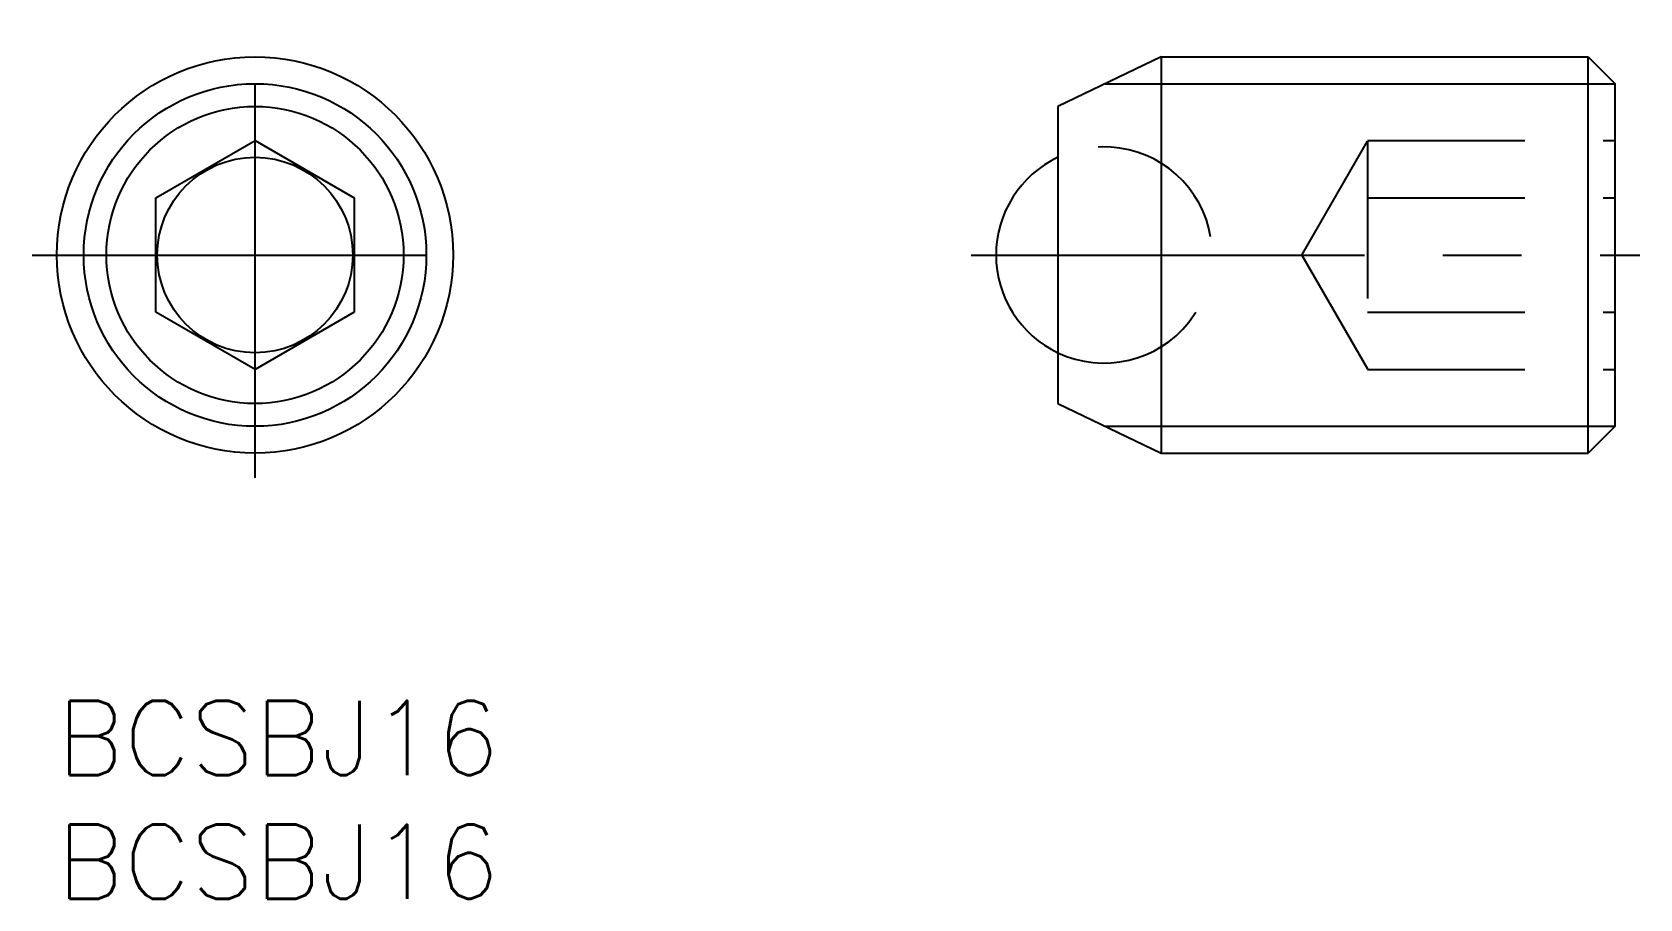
# Model space of a CAD drawing. Extents: x -1 to 63.9, y -8 to 27.
import ezdxf

# ---------------------------------------------------------------- set-up
doc = ezdxf.new("R2010")
doc.units = 0
doc.header["$LTSCALE"] = 0.5
doc.linetypes.add('CENTER', pattern=[50.8, 31.75, -6.35, 6.35, -6.35])
doc.linetypes.add('DASHED', pattern=[19.05, 12.7, -6.35])
for name, color, linetype in [('MSM_CENTER', 1, 'CENTER'), ('MSM_CONTINUOUS', 7, 'CONTINUOUS'), ('MSM_DASHED', 4, 'DASHED'), ('MSM_NARROW', 5, 'CONTINUOUS'), ('MSM_PART_NUMBER', 7, 'CONTINUOUS')]:
    doc.layers.add(name, color=color, linetype=linetype)
doc.styles.get("Standard").update_dxf_attribs({"font": 'txt.shx', "height": 1.5, "bigfont": 'bigfont.shx'})

# ---------------------------------------------------------------- blocks, each defined once
blk = doc.blocks.new('*U13')
at = {"layer": 'MSM_PART_NUMBER'}
blk.add_text('BCSBJ16', height=3, dxfattribs=at).set_placement((0, -3))
blk = doc.blocks.new('*U14')
at = {"layer": 'MSM_PART_NUMBER'}
blk.add_text('BCSBJ16', height=3, dxfattribs=at).set_placement((0, -8))

msp = doc.modelspace()

# ---------------------------------------------------------------- linework, layer by layer
at = {"layer": 'MSM_CENTER'}
for p, q in [((8, 9), (8, 27)), ((-1, 18), (17, 18)), ((36.926, 18), (63.926, 18))]:
    msp.add_line(p, q, dxfattribs=at)
at = {"layer": 'MSM_CONTINUOUS'}
for p, q in [((44.592, 26), (40.426, 24)), ((44.592, 26), (44.592, 10)), ((44.592, 26), (61.843, 26)), ((61.843, 10), (61.843, 26)), ((61.843, 26), (62.926, 24.917)), ((62.926, 11.083), (62.926, 24.917)), ((40.426, 24), (40.426, 12)), ((40.426, 12), (44.592, 10)), ((62.926, 11.083), (61.843, 10)), ((44.592, 10), (61.843, 10))]:
    msp.add_line(p, q, dxfattribs=at)
for radius in [8, 6, 3.947]:
    msp.add_circle((8, 18), radius, dxfattribs=at)
msp.add_arc((42.291, 18), 4.365, 115.29394, 244.70606, dxfattribs=at)
at = {"layer": 'MSM_DASHED'}
for p, q in [((4, 20.309), (8, 22.619)), ((8, 22.619), (12, 20.309)), ((50.27, 18), (52.926, 22.6)), ((52.926, 22.619), (62.926, 22.619)), ((52.926, 22.6), (52.926, 13.381)), ((4, 15.691), (4, 20.309)), ((12, 20.309), (12, 15.691)), ((52.926, 20.309), (62.926, 20.309)), ((50.27, 18), (52.926, 13.4)), ((8, 13.381), (4, 15.691)), ((12, 15.691), (8, 13.381)), ((52.926, 15.691), (62.926, 15.691)), ((52.926, 13.381), (62.926, 13.381))]:
    msp.add_line(p, q, dxfattribs=at)
msp.add_arc((42.291, 18), 4.365, 244.70606, 115.29394, dxfattribs=at)
at = {"layer": 'MSM_NARROW'}
for p, q in [((42.337, 24.917), (62.926, 24.917)), ((42.337, 11.083), (62.926, 11.083))]:
    msp.add_line(p, q, dxfattribs=at)
msp.add_circle((8, 18), 6.918, dxfattribs=at)

# ---------------------------------------------------------------- block references
at = {"layer": 'MSM_CONTINUOUS'}
for name in ['*U13', '*U14']:
    msp.add_blockref(name, (0, 0), dxfattribs=at)

doc.saveas('drawing.dxf')
